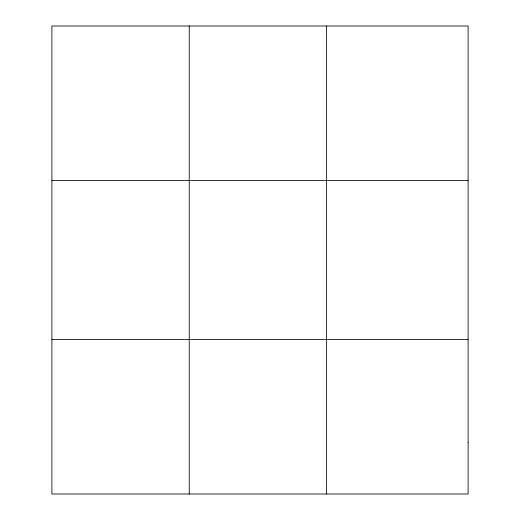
<?xml version="1.0" encoding="UTF-8"?>
<svg xmlns="http://www.w3.org/2000/svg" width="520" height="520" viewBox="0 0 520 520"><rect width="100%" height="100%" fill="white"/><g stroke="black" fill="none" stroke-linecap="round" stroke-linejoin="round"><path stroke-width="0.78" d="M189.248 26L189.248 494M326.593 26L326.593 494M51.896 180.44L468.104 180.44M51.896 339.56L468.104 339.56M468.104 442.52L468.104 494L51.896 494L51.896 26L468.104 26L468.104 442.52"/></g></svg>
